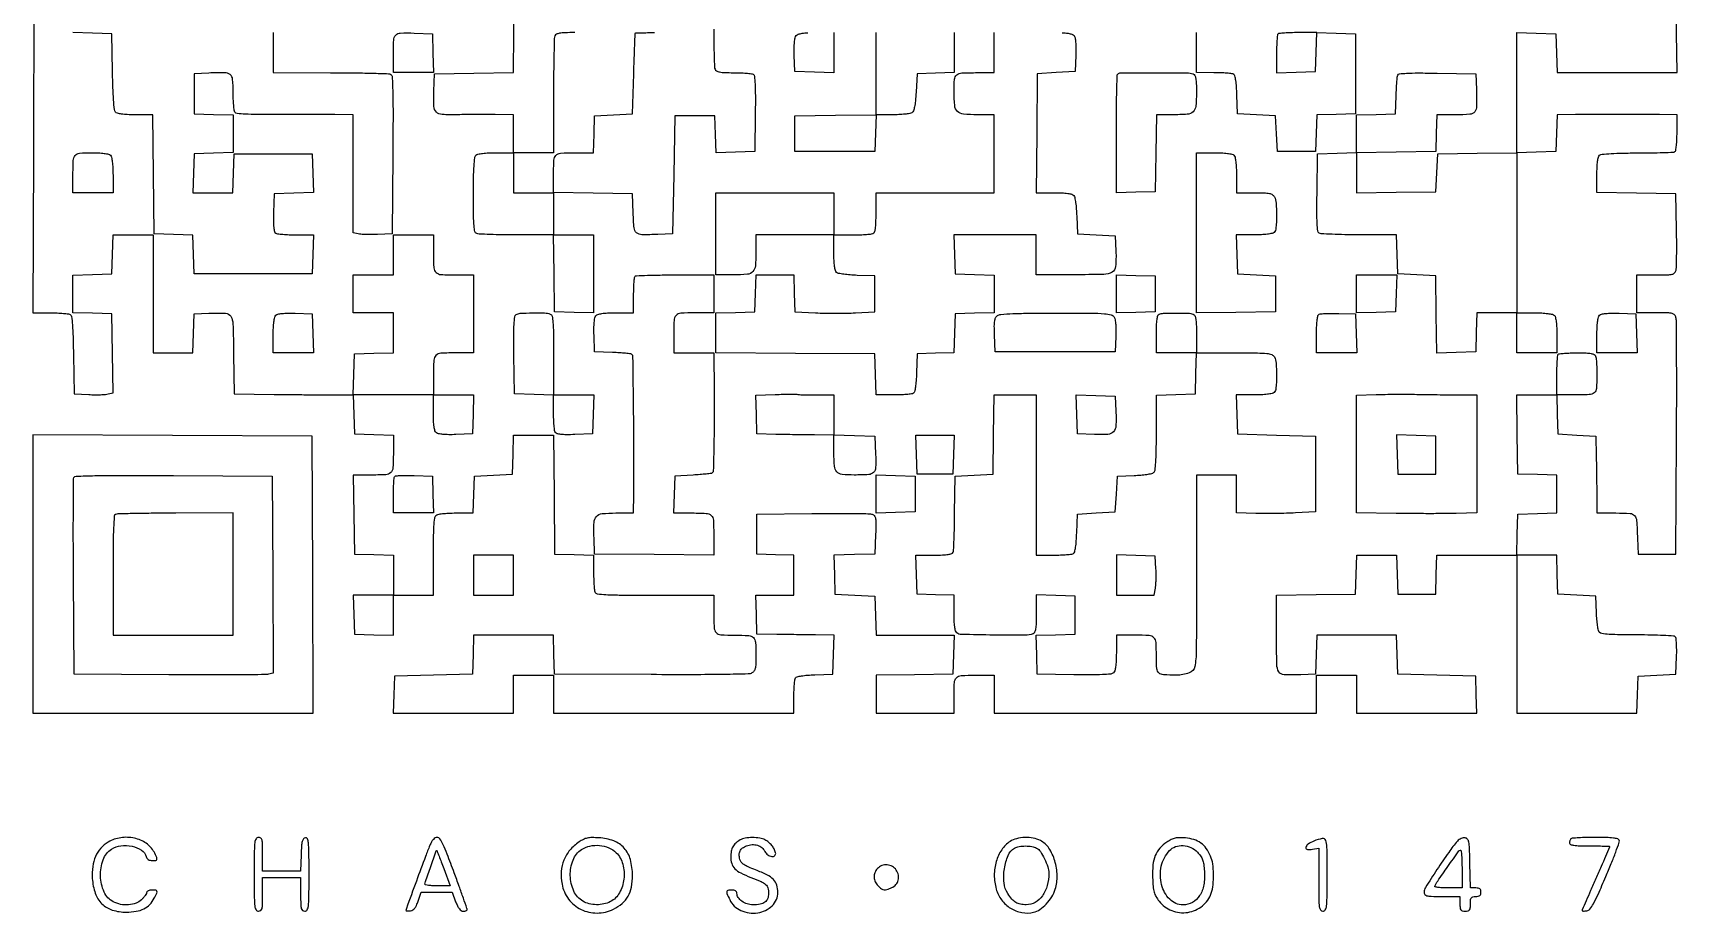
# Model space of a CAD drawing. Extents: x 156 to 936, y 95 to 969.
# Drawn here: x 156 to 936, y 95 to 513 of the extents above; entities that cross this region are included whole.
import ezdxf

# ---------------------------------------------------------------- set-up
doc = ezdxf.new("R2010")
doc.units = 0

msp = doc.modelspace()

# ---------------------------------------------------------------- linework, layer by layer
for points in [[(156.5, 531.5), (156.243714, 455.75), (155.987428, 380), (164.243714, 379.984687, -0.008712), (167.495474, 379.921989, -0.011724), (170.435043, 379.744962, -0.00891), (172.864, 379.497778, -0.112148), (173.726647, 379.190103, -0.224357), (174.342971, 378.214502, -0.01105), (174.732937, 374.324934, -0.012194), (175.035521, 368.668275, -0.003561), (175.226647, 359.955416), (175.5, 341.5), (182.479083, 341.199088, 0.008706), (185.319157, 341.126144, 0.009468), (188.081597, 341.155616, 0.00902), (190.443002, 341.268205, 0.045086), (191.751058, 341.473655), (194.04395, 342.049135), (193.771975, 360.774567), (193.5, 379.5), (184.25, 379.787526), (175, 380.075052), (175, 389), (175, 397.924948), (184.25, 398.212474), (193.5, 398.5), (193.787526, 407.75), (194.075052, 417), (203.537526, 417), (213, 417), (213, 389), (213, 361), (222.462474, 361), (231.924948, 361), (232.212474, 370.25), (232.5, 379.5), (239.479083, 379.800912, -0.020449), (247.375868, 379.818265, -0.253026), (249.874462, 378.339682, -0.128108), (250.893739, 374.873171, -0.004158), (251.227984, 360.236474), (251.5, 341.5), (270.5, 341.293811, 0.000259), (278.449913, 341.211661, 0.000238), (286.624914, 341.135321, 0.000238), (293.914543, 341.074194, 0.000788), (298.712474, 341.043811), (307.924948, 341), (308.212474, 331.75), (308.5, 322.5), (317.75, 322.212474), (327, 321.924948), (327, 313.069463, -0.014911), (326.799303, 306.341017, -0.196101), (325.74396, 304.139032, -0.17455), (323.393009, 303.170009, -0.011337), (315.896147, 303), (307.955869, 303), (308.227935, 284.25), (308.5, 265.5), (317.75, 265.212474), (327, 264.924948), (327, 255.462474), (327, 246), (317.462474, 246), (307.924948, 246), (308.212474, 236.75), (308.5, 227.5), (317.75, 227.212474), (327, 226.924948), (327, 236.462474), (327, 246), (336.5, 246), (346, 246), (346, 264.3, -0.003727), (346.063596, 272.832626, -0.011639), (346.282787, 278.570287, -0.010926), (346.617591, 282.579651, -0.171717), (347.2, 283.8, -0.144676), (348.13795, 284.31002, -0.021133), (350.298426, 284.67737, -0.020382), (353.1518, 284.921652, -0.011162), (356.661067, 285), (364.922134, 285), (365.211067, 293.75), (365.5, 302.5), (374.5, 303), (383.5, 303.5), (383.787526, 312.75), (384.075052, 322), (393.521953, 322), (402.968853, 322), (403.234427, 293.75), (403.5, 265.5), (412.75, 265.212474), (422, 264.924948), (422, 257.044262, 0.007082), (422.044388, 253.910777, 0.008933), (422.178303, 251.013877, 0.007357), (422.368953, 248.59865, 0.068336), (422.606989, 247.581787, 0.273), (423.7558, 246.66906, 0.020733), (427.864913, 246.269618, 0.01238), (435.102837, 246.047441, 0.001482), (451.106989, 246), (479, 246), (479, 238.081787, 0.011337), (479.169516, 230.606774, 0.173918), (480.134562, 228.257297, 0.196524), (482.3277, 227.201771, 0.015117), (489, 227, -0.014129), (495.625256, 226.812748, -0.184867), (497.828636, 225.823177, -0.183853), (498.814208, 223.612818, -0.013947), (499, 216.953396, -0.00968), (498.927797, 213.224256, -0.049295), (498.64421, 211.170727, -0.095444), (498.072123, 209.910207, -0.116279), (497.102754, 209.054992, -0.117701), (495.318217, 208.585855, -0.001577), (483.856362, 208.361218, -0.003807), (469.222397, 208.232012, -0.001559), (449.352754, 208.269809), (403.5, 208.5), (403.212474, 217.75), (402.924948, 227), (384, 227), (365.075052, 227), (364.787526, 217.75), (364.5, 208.5), (346, 208), (327.5, 207.5), (327.211067, 198.75), (326.922134, 190), (355.461067, 190), (384, 190), (384, 199), (384, 208), (393.5, 208), (403, 208), (403, 199), (403, 190), (460, 190), (517, 190), (517.015313, 197.75, -0.009121), (517.07711, 200.806269, -0.012155), (517.251296, 203.57771, -0.009471), (517.494844, 205.866303, -0.110752), (517.797157, 206.706033, -0.192561), (518.533237, 207.236162, -0.02067), (520.63313, 207.666992, -0.020911), (523.460658, 208.005667, -0.010674), (527.031844, 208.206033), (535.5, 208.5), (535.787526, 217.75), (536.075052, 227), (527.287526, 227.106392, -0.000252), (523.238483, 227.157453, -0.000139), (518.290711, 227.223716, -0.000139), (513.275305, 227.29367, -0.000223), (509, 227.356392), (499.5, 227.5), (499.212474, 236.75), (498.924948, 246), (507.962474, 246), (517, 246), (517, 255.461067), (517, 264.922134), (508.25, 265.211067), (499.5, 265.5), (499.5, 275), (499.5, 284.5), (525.5, 284.746829, -0.001959), (535.628428, 284.803306, -0.002875), (544.53435, 284.766872, -0.001365), (552.109172, 284.67165, -0.052654), (553.78715, 284.468452, -0.118958), (555.071196, 283.828235, -0.168849), (555.718404, 282.74097, -0.054312), (555.921376, 280.58504, -0.00412), (555.78715, 274.721624), (555.5, 265.5), (545.712959, 265.213341), (535.925919, 264.926682), (536.212959, 255.713341), (536.5, 246.5), (546, 246), (555.5, 245.5), (555.787526, 236.25), (556.075052, 227), (574.575052, 227), (593.075052, 227), (592.787526, 217.75), (592.5, 208.5), (574.25, 208.227441), (556, 207.954883), (556, 198.977441), (556, 190), (574.5, 190), (593, 190), (593, 197.418213, -0.01257), (593.178205, 204.50542, -0.179949), (594.159562, 206.785965, -0.190034), (596.370658, 207.807402, -0.014293), (603.106989, 208), (612, 208), (612, 199), (612, 190), (688.5, 190), (765, 190), (765, 199), (765, 208), (774.5, 208), (784, 208), (784, 199), (784, 190), (812.538933, 190), (841.077866, 190), (840.788933, 198.75), (840.5, 207.5), (822, 208), (803.5, 208.5), (803.212474, 217.75), (802.924948, 227), (784, 227), (765.075052, 227), (764.787526, 217.75), (764.5, 208.5), (757.520917, 208.199088, -0.019843), (749.572398, 208.171994, -0.25436), (747.098137, 209.636459, -0.131049), (746.122644, 213.059733, -0.004247), (746, 227.496987), (746, 245.955869), (764.75, 246.227935), (783.5, 246.5), (783.787526, 255.75), (784.075052, 265), (793.5, 265), (802.924948, 265), (803.212474, 255.75), (803.5, 246.5), (812.5, 246.5), (821.5, 246.5), (821.787526, 255.75), (822.075052, 265), (841.037526, 265), (860, 265), (860, 227.5), (860, 190), (888.461067, 190), (916.922134, 190), (917.211067, 198.75), (917.5, 207.5), (926.5, 208), (935.5, 208.5), (935.792979, 216.907021, 0.010316), (935.839659, 220.193345, 0.014716), (935.73505, 223.109325, 0.01059), (935.527995, 225.497896, 0.171078), (935.184355, 226.215645, 0.182736), (934.381583, 226.577918, 0.003195), (929.536197, 226.849748, 0.007606), (923.82639, 227.046471, 0.004939), (917.222666, 227.108212, -0.003811), (909.051718, 227.166168, -0.013409), (903.799554, 227.384429, -0.014259), (900.253581, 227.72899, -0.190426), (899.127003, 228.346971, -0.125354), (898.705965, 229.233666, -0.012553), (898.308759, 231.564309, -0.015149), (897.984584, 234.410572, -0.011486), (897.795712, 237.547384), (897.5, 245.5), (888.5, 246), (879.5, 246.5), (879.212474, 255.75), (878.924948, 265), (869.426262, 265), (859.927576, 265), (860.213788, 274.75), (860.5, 284.5), (869.75, 284.787526), (879, 285.075052), (879, 294), (879, 302.924948), (869.75, 303.212474), (860.5, 303.5), (860.227935, 322.25), (859.955869, 341), (869.440409, 341), (878.924948, 341), (879.212474, 331.75), (879.5, 322.5), (888.5, 322), (897.5, 321.5), (897.670976, 312, -0.000662), (897.742218, 307.72731, -0.000413), (897.814941, 302.720312, -0.000414), (897.878466, 297.784501, -0.000753), (897.920976, 293.75), (898, 285), (906.980948, 285, -0.014636), (913.721799, 284.802642, -0.203902), (915.852847, 283.744619, -0.161469), (916.823931, 281.365335, -0.008402), (917.24697, 273), (917.5, 265.5), (926.5, 265.5), (935.5, 265.5), (935.776118, 320.5, 0.000946), (935.842591, 341.744487, 0.001484), (935.810983, 360.004687, 0.000367), (935.724204, 375.978155, 0.057952), (935.507066, 377.75, 0.122612), (934.851516, 379.003912, 0.154493), (933.732866, 379.672192, 0.053324), (931.54856, 379.947535, 0.004712), (925.980948, 380), (917, 380), (917, 389), (917, 398), (925.980948, 398, 0.004723), (931.546285, 398.052569, 0.05326), (933.733241, 398.32806, 0.153853), (934.855448, 398.996239, 0.122337), (935.516124, 400.25, 0.054093), (935.724896, 401.805286, 0.002845), (935.823778, 406.832812, 0.00446), (935.854068, 412.824029, 0.003227), (935.785177, 419.5), (935.5, 436.5), (916.75, 436.772065), (898, 437.044131), (898, 445.399621, -0.010029), (898.075369, 449.156896, -0.023875), (898.320385, 451.938604, -0.029204), (898.707951, 453.911367, -0.157712), (899.285523, 454.822, -0.152615), (900.427684, 455.291266, -0.006939), (904.696615, 455.603715, -0.009969), (910.220215, 455.820614, -0.004828), (917.291124, 455.888889, 0.003431), (923.771027, 455.933358, 0.005239), (929.391783, 456.06942, 0.002047), (934.200439, 456.255964, 0.128375), (935.005601, 456.503461, 0.218923), (935.399149, 457.096126, 0.01144), (935.707895, 459.417042, 0.016347), (935.927867, 462.280057, 0.010998), (936, 465.559017), (936, 474), (927.75, 474.065134, 0.000915), (916.80417, 474.13153, 0.000876), (905.700205, 474.159117, 0.000915), (895.577626, 474.148001, 0.001977), (887.788933, 474.094396), (879.077866, 474), (878.788933, 465.25), (878.5, 456.5), (869.25, 456.212474), (860, 455.924948), (860, 484.5), (860, 513.075052), (869.25, 512.787526), (878.5, 512.5), (878.787526, 503.25), (879.075052, 494), (907.559591, 494), (936.044131, 494), (935.772065, 512.75), (935.5, 531.5)], [(479, 514.619313, 0.003237), (479.044048, 507.816117, 0.004731), (479.178303, 501.826548, 0.002387), (479.364216, 496.755801, 0.081426), (479.606989, 495.581787, 0.185289), (480.318091, 494.791697, 0.07288), (481.728519, 494.31482, 0.036956), (484.127211, 494.058001, 0.007725), (488.356989, 493.984687, -0.00865), (491.563461, 493.923176, -0.011659), (494.460609, 493.749726, -0.008824), (496.854768, 493.507665, -0.112425), (497.700404, 493.206323, -0.229632), (498.294705, 492.243763, -0.012092), (498.582705, 488.535465, -0.012629), (498.736243, 483.066851, -0.00349), (498.700404, 474.471635), (498.5, 456.5), (489.289473, 456.212997), (480.078945, 455.925993), (479.789473, 464.712997), (479.5, 473.5), (470, 473.5), (460.5, 473.5), (460, 445.5), (459.5, 417.5), (452.520917, 417.199088, -0.012739), (444.942653, 417.065605, -0.177046), (442.421808, 418.009645, -0.194277), (441.223546, 420.321238, -0.015844), (440.787398, 427.259666), (440.5, 436.5), (421.75, 436.772065), (403, 437.044131), (403, 427.022065), (403, 417), (412.5, 417), (422, 417), (422, 398.462474), (422, 379.924948), (412.75, 380.212474), (403.5, 380.5), (403.227441, 398.75), (402.954883, 417), (385.559229, 417, -0.003248), (378.779065, 417.044049, -0.004745), (372.808898, 417.178303, -0.002401), (367.755251, 417.364235, -0.081387), (366.581787, 417.606989, -0.246394), (365.715407, 418.592366, -0.037978), (365.280927, 421.248473, -0.01896), (365.051501, 425.994183, -0.002598), (365, 435.906989, -0.003891), (365.06403, 444.133877, -0.011967), (365.283912, 449.697868, -0.011367), (365.620179, 453.590883, -0.170757), (366.2, 454.8, -0.144849), (367.139671, 455.310542, -0.021091), (369.306878, 455.677711, -0.020332), (372.171507, 455.92177, -0.011084), (375.7, 456), (384, 456), (384, 465), (384, 474), (375.25, 474.122144, 0.003038), (371.246025, 474.153703, 0.001737), (366.411412, 474.145636, 0.001735), (361.548164, 474.103752, 0.002881), (357.448425, 474.030594, -0.01776), (350.116345, 474.117943, -0.18525), (347.408922, 475.306851, -0.189845), (346.226818, 477.986609, -0.018801), (346.207992, 485.15308), (346.5, 493.5), (365.228016, 493.771984), (383.956031, 494.043969), (384.228016, 512.771984), (384.5, 531.5)], [(413.106989, 513, 0.00673), (408.428287, 512.937024, 0.034532), (405.845898, 512.688469, 0.06988), (404.346128, 512.217093, 0.192406), (403.606989, 511.418213, 0.085344), (403.362026, 510.185299, 0.001141), (403.178303, 502.39385, 0.003219), (403.043914, 493.349147, 0.002105), (403, 482.918213), (403, 456), (393.5, 456), (384, 456), (384, 446.5), (384, 437), (393.5, 437), (403, 437), (403, 444.918213, -0.011383), (403.170301, 452.397567, -0.17474), (404.139643, 454.745608, -0.19588), (406.341584, 455.799592, -0.014894), (413.068056, 456), (421.922134, 456), (422.211067, 464.75), (422.5, 473.5), (431.5, 474), (440.5, 474.5), (441.055984, 493.5, -0.000919), (441.283114, 500.802625, -0.001503), (441.50564, 506.992187, -0.000154), (441.722795, 512.521939, -0.15636), (441.805984, 512.75, -0.223598), (442.005888, 512.851761, -0.000901), (444.575735, 512.926563, -0.004213), (447.512545, 512.981986, -0.002611), (450.962474, 513)], [(270, 513), (270, 503.5), (270, 494), (297.25, 493.984687, -0.002745), (307.785862, 493.920916, -0.004273), (316.866129, 493.738479, -0.001353), (324.712864, 493.492484, -0.13368), (325.762355, 493.168035, -0.244572), (326.451367, 491.979729, -0.004895), (326.709623, 484.796571, -0.006891), (326.842783, 474.029397, -0.001398), (326.762355, 454.933347), (326.5, 417.5), (319.520917, 417.199088, -0.008627), (316.682454, 417.125736, -0.009416), (313.924858, 417.153996, -0.00895), (311.569348, 417.264735, -0.045288), (310.270917, 417.46814), (308, 418.038104), (308, 446.019052), (308, 474), (299.25, 474.095222, 0.002062), (294.644542, 474.126348, 0.00059), (287.505021, 474.136731, 0.000594), (279.449521, 474.129368, 0.000631), (271.554327, 474.102811, -0.003211), (262.32363, 474.119389, -0.012558), (256.625211, 474.309405, -0.012697), (252.829729, 474.62837, -0.227759), (251.81964, 475.257589, -0.111642), (251.508247, 476.128338, -0.009095), (251.2579, 478.552883, -0.011865), (251.078732, 481.487769, -0.008846), (251.015313, 484.730948, 0.020117), (250.756384, 490.879354, 0.208495), (249.583517, 493.060274, 0.166891), (247.044482, 493.94572, 0.011976), (239.479083, 493.800912), (232.5, 493.5), (232.5, 484), (232.5, 474.5), (241.75, 474.212474), (251, 473.924948), (251, 465), (251, 456.075052), (241.75, 455.787526), (232.5, 455.5), (232.212474, 446.25), (231.924948, 437), (241.424948, 437), (250.924948, 437), (251.212474, 446.25), (251.5, 455.5), (270, 455.5), (288.5, 455.5), (288.787023, 446.288016), (289.074046, 437.076031), (279.787023, 436.788016), (270.5, 436.5), (270.208654, 427.58457, 0.007874), (270.136581, 423.325344, 0.025891), (270.278743, 420.518036, 0.03736), (270.608404, 418.675579, 0.190691), (271.208654, 417.849883, 0.110589), (272.107413, 417.52683, 0.009469), (274.555128, 417.266784, 0.012148), (277.519159, 417.080958, 0.009118), (280.787526, 417.015313), (289.075052, 417), (288.787526, 407.75), (288.5, 398.5), (260.5, 398.5), (232.5, 398.5), (232.212964, 407.712964), (231.925929, 416.925929), (222.712964, 417.212964), (213.5, 417.5), (213.234427, 445.75), (212.968853, 474), (204.606871, 474, -0.009817), (200.780614, 474.075133, -0.024944), (198.01395, 474.322424, -0.03215), (196.081021, 474.720896, -0.15382), (195.146237, 475.323796, -0.150078), (194.652029, 476.509893, -0.006421), (194.267561, 481.0752, -0.009449), (193.958517, 486.981462, -0.004527), (193.773792, 494.573796), (193.5, 512.5), (184.25, 512.787526), (175, 513.075052)], [(644.342652, 512.9254, -0.027148), (647.078343, 512.673265, -0.03848), (648.939147, 512.251072, -0.145524), (649.921326, 511.594796, -0.126804), (650.405224, 510.568167, -0.023545), (650.701133, 508.485252, -0.021342), (650.842502, 505.735348, -0.01153), (650.793771, 502.344796), (650.5, 494.5), (641.5, 494), (632.5, 493.5), (632.234427, 465.25), (631.968853, 437), (640.361982, 437, -0.009885), (644.163753, 436.924829, -0.024215), (646.949644, 436.67915, -0.030241), (648.912573, 436.287693, -0.156449), (649.833879, 435.700164, -0.126595), (650.271826, 434.772011, -0.012295), (650.682026, 432.299919, -0.014976), (651.015093, 429.281363, -0.011302), (651.206324, 425.950164), (651.5, 417.5), (660.5, 417), (669.5, 416.5), (669.793496, 409.265532, -0.029381), (669.660885, 401.979467, -0.249937), (667.962547, 399.31097, -0.123578), (664.044971, 398.23407, -0.005588), (649.9854, 398.076923), (632, 398.076923), (632, 407.538462), (632, 417), (612.462474, 417), (592.924948, 417), (593.212474, 407.75), (593.5, 398.5), (602.75, 398.212474), (612, 397.924948), (612, 389), (612, 380.075052), (602.75, 379.787526), (593.5, 379.5), (593.212982, 370.288393), (592.925964, 361.076786), (584.212982, 360.788393), (575.5, 360.5), (575.207902, 351.532999, -0.009786), (575.008289, 347.707636, -0.020298), (574.673305, 344.737125, -0.020215), (574.24575, 342.552989, -0.195149), (573.707902, 341.798312, -0.112486), (572.856556, 341.495125, -0.008794), (570.442021, 341.251635, -0.011635), (567.520344, 341.07716, -0.008629), (564.286212, 341.015313), (556.072424, 341), (555.786212, 350.75), (555.5, 360.5), (517.75, 360.762025), (480, 361.02405), (480, 370.474499), (480, 379.924948), (489.25, 380.212474), (498.5, 380.5), (498.788933, 389.25), (499.077866, 398), (508, 398), (516.922134, 398), (517.211067, 389.25), (517.5, 380.5), (527.268085, 380, 0.007925), (531.677833, 379.844307, 0.00486), (536.87867, 379.79375, 0.004872), (542.028549, 379.843928, 0.008655), (546.268085, 380), (555.5, 380.5), (555.5, 389), (555.5, 397.5), (547.049836, 397.793676, -0.011302), (543.718637, 397.984907, -0.014976), (540.700081, 398.317974, -0.012295), (538.227989, 398.728174, -0.126595), (537.299836, 399.166121, -0.156365), (536.712511, 400.086773, -0.030268), (536.320981, 402.047251, -0.024242), (536.07522, 404.828796, -0.009913), (536, 408.622445), (536, 417), (517.5, 417), (499, 417), (499, 409.434259, -0.017857), (498.745815, 402.319431, -0.169875), (497.5562, 399.567014, -0.186391), (494.964128, 398.290042, -0.022302), (488.464816, 398), (480, 398), (480, 417.5), (480, 437), (508, 437), (536, 437), (536, 427), (536, 417), (544.418213, 417, 0.006641), (547.757628, 417.044357, 0.008515), (550.828225, 417.178303, 0.006804), (553.386579, 417.368566, 0.069754), (554.418213, 417.606989, 0.196891), (555.222504, 418.364137, 0.067576), (555.691745, 419.926179, 0.033028), (555.938279, 422.632466, 0.006203), (556, 427.606989), (556, 437), (584, 437), (612, 437), (612, 455.5), (612, 474), (604.071429, 474, -0.023308), (597.448078, 474.308916, -0.173544), (594.637295, 475.621473, -0.175414), (593.313671, 478.411581, -0.02392), (593, 484.96444, -0.018934), (593.223745, 490.870965, -0.205585), (594.302949, 492.937637, -0.161669), (596.678353, 493.841162, -0.010726), (604.081787, 494), (612, 494), (612, 503.5), (612, 513)], [(536, 513), (536, 503.462474), (536, 493.924948), (526.75, 494.212474), (517.5, 494.5), (517.206229, 502.344796, -0.01153), (517.157498, 505.735348, -0.021342), (517.298867, 508.485252, -0.023545), (517.594776, 510.568167, -0.126804), (518.078674, 511.594796, -0.14531), (519.05919, 512.250556, -0.038548), (520.914694, 512.672919, -0.027224), (523.640302, 512.925268, -0.009472)], [(593, 513), (593, 503.538933), (593, 494.077866), (584.25, 493.788933), (575.5, 493.5), (575, 484.710662, -0.009013), (574.68728, 480.540551, -0.027446), (574.269208, 477.731653, -0.039565), (573.73073, 475.871102, -0.163338), (573, 474.975975, -0.102672), (572.008319, 474.605275, -0.012296), (569.675499, 474.303824, -0.014232), (566.85145, 474.090327, -0.011252), (563.788933, 474.015313), (556.077866, 474), (555.788933, 465.25), (555.5, 456.5), (536.5, 456.5), (517.5, 456.5), (517.5, 465), (517.5, 473.5), (536.75, 473.771593), (556, 474.043186), (556, 493.521593), (556, 513)], [(765, 513.075052), (774.25, 512.787526), (783.5, 512.5), (783.5, 493.5), (783.5, 474.5), (774.288393, 474.212982), (765.076786, 473.925964), (764.788393, 465.212982), (764.5, 456.5), (755.5, 456.5), (746.5, 456.5), (746, 465), (745.5, 473.5), (736.5, 474), (727.5, 474.5), (727.207902, 483.467001, 0.009786), (727.008289, 487.292364, 0.020298), (726.673305, 490.262875, 0.020215), (726.24575, 492.447011, 0.195149), (725.707902, 493.201688, 0.112618), (724.855762, 493.504907, 0.008743), (722.431384, 493.748365, 0.011595), (719.498009, 493.922842, 0.008591), (716.25, 493.984687), (708, 494), (708, 513)]]:
    msp.add_lwpolyline(points, format="xyb")
for points in [[(345.787526, 503.25), (346.075052, 494), (336.537526, 494), (327, 494), (327, 501.918213, -0.010963), (327.165664, 509.472899, -0.175128), (328.124796, 511.802332, -0.203843), (330.29455, 512.800818, -0.015597), (336.87125, 512.787164), (345.5, 512.5)], [(746.666667, 512.333333, 0.174822), (746.400781, 511.767459, 0.00583), (746.195833, 509.256685, 0.010438), (746.048332, 506.243385, 0.007009), (746, 502.795808), (746, 493.924948), (755.25, 494.212474), (764.5, 494.5), (764.787526, 503.75), (765.075052, 513), (756.204192, 513, 0.007009), (752.756615, 512.951668, 0.010438), (749.743315, 512.804167, 0.00583), (747.232541, 512.599219, 0.174822)], [(706.418213, 493.393011, -0.187357), (707.210871, 492.673841, -0.072351), (707.684529, 491.240199, -0.036286), (707.935508, 488.790701, -0.007391), (708, 484.428195, -0.022822), (707.707056, 478.013388, -0.186915), (706.427771, 475.436728, -0.168803), (703.674686, 474.253408, -0.017874), (696.5883, 474), (689.045117, 474), (688.772559, 455.75), (688.5, 437.5), (679.25, 437.212474), (670, 436.924948), (670, 464.795808, -0.002238), (670.04805, 475.528529, -0.003601), (670.195833, 484.675435, -0.000736), (670.395151, 492.701469, -0.192086), (670.666667, 493.333333, -0.19747), (672.092554, 493.928599, -0.000971), (688.045529, 493.98621, -0.001835), (703.429984, 493.95544, -0.09043)], [(840.798618, 486.011777, -0.011124), (840.940181, 477.974021, -0.171307), (840.020484, 475.406433, -0.207438), (837.759628, 474.233869, -0.017345), (831.019881, 474), (822.077866, 474), (821.788933, 465.25), (821.5, 456.5), (802.75, 456.227935), (784, 455.955869), (784, 446.455869), (784, 436.955869), (802.75, 437.227935), (821.5, 437.5), (822, 446.5), (822.5, 455.5), (841.25, 455.736251), (860, 455.972503), (860, 417.986251), (860, 380), (868.3, 380, -0.011084), (871.828493, 379.92177, -0.020332), (874.693122, 379.677711, -0.021091), (876.860329, 379.310542, -0.144849), (877.8, 378.8, -0.144849), (878.310542, 377.860329, -0.021091), (878.677711, 375.693122, -0.020332), (878.92177, 372.828493, -0.011084), (879, 369.3), (879, 361), (869.5, 361), (860, 361), (860, 370.5), (860, 380), (850.537526, 380), (841.075052, 380), (840.787526, 370.75), (840.5, 361.5), (831.272703, 361.212775), (822.045405, 360.925549), (821.772703, 379.212775), (821.5, 397.5), (812.5, 398), (803.5, 398.5), (803.212474, 407.75), (802.924948, 417), (785.212474, 417.015313, -0.004249), (778.332607, 417.079726, -0.00637), (772.329025, 417.263497, -0.002933), (767.238807, 417.51418, -0.128306), (766.226758, 417.838694, -0.226527), (765.578359, 418.873481, -0.01557), (765.283854, 422.410177, -0.013555), (765.14811, 427.874845, -0.003139), (765.226758, 437.073381), (765.5, 455.5), (774.75, 455.787526), (784, 456.075052), (784, 465), (784, 473.924948), (793.25, 474.212474), (802.5, 474.5), (802.768614, 483, -0.00455), (802.904943, 486.348511, -0.006124), (803.093063, 489.376965, -0.004306), (803.303143, 491.905363, -0.063691), (803.49592, 492.772646, -0.284084), (804.321582, 493.428507, -0.016092), (807.713153, 493.719254, -0.014023), (813.034772, 493.853875, -0.003042), (822.227305, 493.772646), (840.5, 493.5)], [(192.8, 454.8, -0.144849), (193.310542, 453.860329, -0.021091), (193.677711, 451.693122, -0.020332), (193.92177, 448.828493, -0.011084), (194, 445.3), (194, 437), (184.5, 437), (175, 437), (175, 444.918213, -0.01065), (175.157481, 452.310519, -0.159949), (176.052708, 454.690254, -0.206765), (178.102218, 455.772902, -0.019554), (183.906989, 456, -0.012415), (187.136184, 455.91981, -0.021121), (189.825282, 455.672007, -0.021703), (191.888147, 455.301898, -0.142062)], [(725.8, 454.8, -0.144849), (726.310542, 453.860329, -0.021091), (726.677711, 451.693122, -0.020332), (726.92177, 448.828493, -0.011084), (727, 445.3), (727, 437), (735.464816, 437, -0.006724), (740.241493, 436.935765, -0.043519), (742.632503, 436.6623, -0.095437), (744.034129, 436.084258, -0.125133), (744.964816, 435.065741, -0.107088), (745.817478, 432.078409, -0.018612), (745.979465, 426.178425, -0.015314), (745.740238, 420.259859, -0.180517), (744.8, 418.2, -0.145015), (743.858679, 417.688958, -0.021051), (741.684979, 417.321964, -0.020283), (738.809501, 417.078116, -0.01101), (735.262474, 417), (726.924948, 417), (727.212474, 407.75), (727.5, 398.5), (736.5, 398), (745.5, 397.5), (745.5, 389), (745.5, 380.5), (726.75, 380.227935), (708, 379.955869), (708, 417.977935), (708, 456), (716.3, 456, -0.011084), (719.828493, 455.92177, -0.020332), (722.693122, 455.677711, -0.021091), (724.860329, 455.310542, -0.144849)], [(346, 408.106989, 0.014768), (346.199638, 401.349521, 0.195511), (347.252746, 399.14255, 0.175208), (349.599988, 398.170753, 0.01141), (357.081787, 398), (365, 398), (365, 379.5), (365, 361), (357.081787, 361, 0.011759), (349.570915, 360.823337, 0.18106), (347.232644, 359.820169, 0.19079), (346.190353, 357.54893, 0.013298), (346, 350.393011), (346, 341), (355.537526, 341), (365.075052, 341), (364.787526, 331.75), (364.5, 322.5), (356.655204, 322.206229, -0.01153), (353.264652, 322.157498, -0.021342), (350.514748, 322.298867, -0.023545), (348.431833, 322.594776, -0.126804), (347.405204, 323.078674, -0.145524), (346.748928, 324.060853, -0.03848), (346.326735, 325.921657, -0.027148), (346.0746, 328.657348, -0.009406), (346, 332.622445), (346, 341), (326.963788, 341), (307.927576, 341), (308.213788, 350.75), (308.5, 360.5), (317.75, 360.787526), (327, 361.075052), (327, 370.537526), (327, 380), (317.5, 380), (308, 380), (308, 389), (308, 398), (317.5, 398), (327, 398), (327, 407.5), (327, 417), (336.5, 417), (346, 417)], [(479, 389), (479, 380), (470.106989, 380, 0.014768), (463.349521, 379.800362, 0.195511), (461.14255, 378.747254, 0.175208), (460.170753, 376.400012, 0.01141), (460, 368.918213), (460, 361), (469.5, 361), (479, 361), (479.144302, 342.75, -0.002609), (479.184594, 327.759793, -0.004729), (479.037568, 315.496111, -0.001389), (478.786874, 305.148622, -0.184118), (478.313171, 304, -0.174973), (477.890326, 303.785719, -0.003412), (475.433514, 303.5, -0.007763), (472.52849, 303.227803, -0.005075), (469.171191, 303), (460.5, 302.5), (460.211067, 293.75), (459.922134, 285), (467.87928, 285, -0.011684), (475.421865, 284.823722, -0.180874), (477.764981, 283.820304, -0.191063), (478.809395, 281.547392, -0.01329), (479, 274.377438), (479, 264.968853), (450.75, 265.234427), (422.5, 265.5), (422.20816, 273.237562, -0.018844), (422.208052, 280.460565, -0.172387), (423.352754, 283.33413, -0.190869), (425.994172, 284.686158, -0.023977), (432.535184, 285), (441, 285), (441.061264, 293.75, 0.002369), (441.112289, 316.285203, 0.002586), (440.944984, 338.170543, 0.000315), (440.66333, 359.116618, 0.195257), (440.20973, 360.19027, 0.163565), (439.610981, 360.487769, 0.006786), (437.205333, 360.785917, 0.01115), (434.301404, 361.04048, 0.007624), (430.994391, 361.205609), (422.5, 361.5), (422.206229, 369.344796, -0.01153), (422.157498, 372.735348, -0.021342), (422.298867, 375.485252, -0.023545), (422.594776, 377.568167, -0.126804), (423.078674, 378.594796, -0.145524), (424.060853, 379.251072, -0.03848), (425.921657, 379.673265, -0.027148), (428.657348, 379.9254, -0.009406), (432.622445, 380), (441, 380), (441, 388.333333, -0.007459), (441.048357, 391.574835, -0.011027), (441.195833, 394.414583, -0.006456), (441.401196, 396.773194, -0.173108), (441.666667, 397.333333, -0.188134), (442.281849, 397.603258, -0.001621), (447.522917, 397.804167, -0.005368), (453.591013, 397.951878, -0.0034), (460.666667, 398), (479, 398)], [(288.787526, 370.25), (289.075052, 361), (279.537526, 361), (270, 361), (270, 369.3, -0.010869), (270.078193, 372.896692, -0.021373), (270.324495, 375.746533, -0.023516), (270.70151, 377.866807, -0.141534), (271.236619, 378.836619, -0.141627), (272.215618, 379.376564, -0.030081), (274.156875, 379.694801, -0.024175), (276.863904, 379.841129, -0.010354), (280.486619, 379.786619), (288.5, 379.5)], [(401.418213, 379.393011, -0.25083), (402.291215, 378.38321, -0.035117), (402.721037, 375.561114, -0.017848), (402.949213, 370.521809, -0.002389), (403, 359.893011), (403, 341), (412.537526, 341), (422.075052, 341), (421.787526, 331.75), (421.5, 322.5), (413.085653, 322.206902, -0.008519), (409.085459, 322.135766, -0.027159), (406.4185, 322.278749, -0.039341), (404.659703, 322.610638, -0.187221), (403.850966, 323.206902, -0.110258), (403.527569, 324.104817, -0.009596), (403.267102, 326.532567, -0.012245), (403.081044, 329.472742, -0.009211), (403.015313, 332.712474), (403, 340.924948), (393.75, 341.212474), (384.5, 341.5), (384.226758, 359.926619, -0.003139), (384.14811, 369.125155, -0.013555), (384.283854, 374.589823, -0.01557), (384.578359, 378.126519, -0.226527), (385.226758, 379.161306, -0.129721), (387.168057, 379.777834, -0.0088), (393.011155, 379.964348, -0.010896), (398.783593, 379.921155, -0.084483)], [(706.418213, 379.393011, -0.192406), (707.217093, 378.653872, -0.06988), (707.688469, 377.154102, -0.034532), (707.937024, 374.571713, -0.00673), (708, 369.893011), (708, 361), (725.964816, 361, -0.002149), (736.947782, 360.952795, -0.023219), (741.379822, 360.708677, -0.06489), (743.719126, 360.15835, -0.181647), (744.964816, 359.065741, -0.107088), (745.817478, 356.078409, -0.018612), (745.979465, 350.178425, -0.015314), (745.740238, 344.259859, -0.180517), (744.8, 342.2, -0.145015), (743.858679, 341.688958, -0.021051), (741.684979, 341.321964, -0.020283), (738.809501, 341.078116, -0.01101), (735.262474, 341), (726.924948, 341), (727.212474, 331.75), (727.5, 322.5), (746, 322), (764.5, 321.5), (764.5, 303.5), (764.5, 285.5), (755, 285, -0.006705), (750.692462, 284.831176, -0.004022), (745.573437, 284.74047, -0.004027), (740.478127, 284.732216, -0.007), (736.25, 284.81862), (727, 285.13724), (727, 294.06862), (727, 303), (717.5, 303), (708, 303), (708, 256.106989, -0.001001), (707.926573, 219.434285, -0.047777), (707.193103, 212.08604, -0.264429), (704.571014, 209.047694, -0.085654), (698.5, 208, -0.014404), (692.369362, 208.176643, -0.170051), (690.202216, 209.078857, -0.192789), (689.211163, 211.086635, -0.019406), (689, 216.525201, 0.012844), (688.820087, 223.528039, 0.180977), (687.836598, 225.794259, 0.188822), (685.624377, 226.808879, 0.014193), (678.893011, 227), (670, 227), (670, 218.622445, -0.009512), (669.925259, 214.694117, -0.026507), (669.674557, 211.948271, -0.036628), (669.259343, 210.067419, -0.14796), (668.618471, 209.098322, -0.151969), (667.323087, 208.56419, -0.010742), (663.372241, 208.295194, -0.01151), (657.824314, 208.16492, -0.00406), (649.868471, 208.225877), (632.5, 208.5), (632.212977, 217.711984), (631.925954, 226.923969), (641.212977, 227.211984), (650.5, 227.5), (650.5, 236.5), (650.5, 245.5), (641.25, 245.787526), (632, 246.075052), (632, 237.144515, -0.007002), (631.935999, 232.574438, -0.032063), (631.692011, 229.933101, -0.059876), (631.247548, 228.362786, -0.205041), (630.50297, 227.639513, -0.092096), (626.7287, 226.942049, -0.00326), (611.868038, 227.052926, -0.002039), (596.507067, 227.330355, -0.169235), (594.324871, 228.145344, -0.153581), (593.721576, 229.079782, -0.032274), (593.322686, 231.008043, -0.025018), (593.075203, 233.767774, -0.009853), (593, 237.583512), (593, 245.922134), (584.25, 246.211067), (575.5, 246.5), (575.212474, 255.75), (574.924948, 265), (583.493859, 265, 0.008185), (587.592312, 265.067099, 0.028387), (590.232336, 265.304013, 0.043142), (591.907848, 265.700726, 0.225108), (592.576178, 266.337922, 0.08044), (592.787895, 267.351737, 0.001758), (592.999053, 272.397627, 0.003967), (593.178948, 278.318636, 0.002664), (593.294794, 285.087922), (593.5, 302.5), (602.5, 303), (611.5, 303.5), (611.772065, 322.25), (612.044131, 341), (622.022065, 341), (632, 341), (632, 303), (632, 265), (640.25, 265.015313, 0.008591), (643.498009, 265.077158, 0.011595), (646.431384, 265.251635, 0.008743), (648.855762, 265.495093, 0.112618), (649.707902, 265.798312, 0.195149), (650.24575, 266.552989, 0.020215), (650.673305, 268.737125, 0.020298), (651.008289, 271.707636, 0.009786), (651.207902, 275.532999), (651.5, 284.5), (660.5, 285), (669.5, 285.5), (670, 294), (670.5, 302.5), (678.452616, 302.795712, 0.011934), (681.592986, 302.987621, 0.0156), (684.450258, 303.320848, 0.013166), (686.789339, 303.731108, 0.123819), (687.702616, 304.168156, 0.188678), (688.359589, 305.356292, 0.015915), (688.71673, 308.904971, 0.013657), (688.939189, 314.305984, 0.003463), (689, 323.084919), (689, 340.924948), (698.25, 341.212474), (707.5, 341.5), (707.786212, 351.25), (708.072424, 361), (698.536212, 361), (689, 361), (689, 369.916667, -0.008266), (689.067874, 374.021966, -0.024717), (689.299188, 376.819848, -0.032039), (689.668333, 378.679382, -0.236055), (690.25, 379.337719, -0.087965), (692.448695, 379.801874, -0.007288), (698.311475, 379.907393, -0.007415), (704.167873, 379.84057, -0.085248)], [(669.043167, 377.919342, -0.087147), (669.431798, 376.736884, -0.015545), (669.694154, 374.416743, -0.016383), (669.82927, 371.647209, -0.014134), (669.793496, 368.734468), (669.5, 361.5), (641, 361.5), (612.5, 361.5), (612.203802, 369.479635, -0.008023), (612.114387, 373.72554, -0.038118), (612.287113, 376.147701, -0.072024), (612.742463, 377.667007, -0.126782), (613.568862, 378.674011, -0.140511), (615.22316, 379.281965, -0.00751), (620.868331, 379.609561, -0.008402), (629.01802, 379.82268, -0.002425), (641.61473, 379.87925, -0.001283), (658.183641, 379.830759, -0.016462), (664.380719, 379.59259, -0.045958), (667.589786, 379.064221, -0.209059)], [(783.787526, 370.25), (784.075052, 361), (774.537526, 361), (765, 361), (765, 369.916667, -0.008303), (765.068099, 374.017187, -0.024614), (765.299725, 376.820826, -0.031738), (765.669018, 378.689569, -0.232986), (766.25, 379.356866, -0.08407), (767.100026, 379.554893, -0.00628), (769.482813, 379.670739, -0.008556), (772.344709, 379.724863, -0.006392), (775.5, 379.690199), (783.5, 379.5)], [(916.787526, 370.25), (917.075052, 361), (907.537526, 361), (898, 361), (898, 369.3, -0.010869), (898.078193, 372.896692, -0.021373), (898.324495, 375.746533, -0.023516), (898.70151, 377.866807, -0.141534), (899.236619, 378.836619, -0.141627), (900.215618, 379.376564, -0.030081), (902.156875, 379.694801, -0.024175), (904.863904, 379.841129, -0.010354), (908.486619, 379.786619), (916.5, 379.5)], [(897.393011, 359.418213, -0.068141), (897.630995, 358.403342, -0.007433), (897.821697, 356.006528, -0.00899), (897.955608, 353.132076, -0.007144), (898, 350.025201, -0.018983), (897.775989, 344.126878, -0.20568), (896.69651, 342.061585, -0.161531), (894.320766, 341.158728, -0.01072), (886.918213, 341), (879, 341), (879, 350.333333, -0.006664), (879.048313, 353.958217, -0.009979), (879.195833, 357.120833, -0.00536), (879.400449, 359.76298, -0.176136), (879.666667, 360.333333, -0.17274), (880.225589, 360.598717, -0.006592), (882.553989, 360.804167, -0.011152), (885.359193, 360.951638, -0.007555), (888.559678, 361, -0.007572), (892.844582, 360.935105, -0.036743), (895.261382, 360.683483, -0.072956), (896.678861, 360.209264, -0.186076)], [(528.081787, 341), (536, 341), (536, 331.536212), (536, 322.072424), (545.75, 321.786212), (555.5, 321.5), (555.78709, 312.876331, -0.016266), (555.791903, 306.456963, -0.193784), (554.810726, 304.227594, -0.180846), (552.525321, 303.219182, -0.013844), (545.684259, 303.013655, -0.02558), (539.876319, 303.297316, -0.183742), (537.410133, 304.529588, -0.167168), (536.259874, 307.156598, -0.020362), (536, 313.535184), (536, 322), (526.75, 322.051866, -0.001265), (522.556383, 322.08599, -0.000758), (517.573438, 322.146698, -0.000758), (512.614249, 322.222157, -0.00132), (508.5, 322.301866), (499.5, 322.5), (499.212977, 331.711984), (498.925954, 340.923969), (508.212977, 341.245357, -0.003281), (511.867373, 341.347818, -0.004472), (515.16315, 341.389097, -0.002984), (517.925968, 341.382502, -0.050366), (518.831787, 341.283373, 0.041599), (519.710672, 341.171596, 0.003181), (522.098337, 341.083241, 0.004353), (524.951935, 341.02068, 0.003304)], [(669.793496, 333.265532, -0.020426), (669.791428, 326.366406, -0.176584), (668.639144, 323.568826, -0.193533), (666.014678, 322.306941, -0.025297), (659.693659, 322.210468), (651.5, 322.5), (651.211971, 331.788029), (650.923942, 341.076058), (660.211971, 340.788029), (669.5, 340.5)], [(831.75, 341.063793), (841, 341), (841, 313.036212), (841, 285.072424), (831.25, 284.786212, -0.005573), (826.247186, 284.695144, -0.001813), (818.85625, 284.669796, -0.001807), (810.643566, 284.70109, -0.002035), (802.75, 284.791817), (784, 285.083634), (784, 313.004291), (784, 340.924948), (793.25, 341.212474, -0.004156), (797.51219, 341.309506, -0.002297), (802.720312, 341.360841, -0.002289), (807.999661, 341.364454, -0.003681), (812.5, 341.313793, 0.000868), (817.000323, 341.237811, 0.00054), (822.279688, 341.163546, 0.000542), (827.487862, 341.101549, 0.000981)], [(269.759875, 255.77153), (270.019749, 209.043061), (267.759875, 208.494001, -0.057675), (266.004934, 208.276836, -0.000538), (252.945088, 208.187752, -0.00181), (237.910959, 208.155786, -0.001169), (220.5, 208.222471), (175.5, 208.5), (175.239372, 254.5, -0.000997), (175.174287, 272.225103, -0.001596), (175.197198, 287.357597, -0.000282), (175.267665, 300.72814, -0.090314), (175.461789, 301.759906, -0.301449), (176.45055, 302.464468, -0.003096), (185.402033, 302.70934, -0.005599), (198.68089, 302.841585, -0.001079), (222.722417, 302.759906), (269.5, 302.5)], [(345.788933, 293.75), (346.077866, 285), (336.538933, 285), (327, 285), (327, 293.333333, -0.007858), (327.050989, 296.577357, -0.011543), (327.206402, 299.425152, -0.007024), (327.423222, 301.784227, -0.17158), (327.702644, 302.369311, -0.179987), (328.290922, 302.638564, -0.007016), (330.709672, 302.781547, -0.011703), (333.626528, 302.84459, -0.007913), (336.952644, 302.785977), (345.5, 302.5)], [(195.25, 284.337719, 0.286605), (194.579791, 283.416621, 0.006896), (194.265434, 277.906228, 0.008864), (194.055066, 269.647433, 0.001935), (194, 255.416667), (194, 227), (222.5, 227), (251, 227), (251, 256), (251, 285), (223.75, 284.921053, 0.001717), (213.21496, 284.854351, 0.002675), (204.1375, 284.717133, 0.000767), (196.247198, 284.543529, 0.090243)], [(670, 255.537526), (670, 246), (678.954687, 246), (687.909374, 246), (688.515505, 249.25, 0.028289), (688.728227, 250.905147, 0.009836), (688.852282, 253.307812, 0.009734), (688.885353, 255.964524, 0.011185), (688.810818, 258.5), (688.5, 264.5), (679.25, 264.787526), (670, 265.075052)], [(191.741781, 128.775776, 0.079467), (188.181579, 125.873808, 0.079344), (185.701888, 122.004726, 0.071026), (184.367513, 117.179163, 0.047926), (184.183384, 111.460952, 0.067382), (185.584758, 104.481454, 0.115375), (188.736274, 99.481901, 0.120053), (193.67589, 96.523268, 0.076742), (200.326748, 95.535032, 0.039764), (205.028154, 95.936378, 0.074153), (208.657288, 97.10963, 0.085971), (211.429445, 99.140369, 0.072574), (213.551112, 102.09884, 0.010175), (214.762491, 104.563029, 0.17674), (214.838719, 105.440228, 0.307383), (214.309652, 105.896061, 0.028694), (212.5, 106, 0.039918), (211.542746, 105.923454, 0.059192), (210.734375, 105.692898, 0.07785), (210.184436, 105.354616, 0.219408), (210, 104.954545, -0.130216), (209.853657, 104.40215, -0.023416), (209.278977, 103.49517, -0.023867), (208.485184, 102.470946, -0.01959), (207.545455, 101.454545, -0.107258), (204.928027, 99.770575, -0.071106), (201.425898, 99.002028, -0.066752), (197.613015, 99.228217, -0.071293), (194.085185, 100.455949, -0.172392), (189.785374, 105.051917, -0.095469), (188.086053, 112.639321, -0.094247), (189.322617, 120.402004, -0.162624), (193.33489, 125.483773, -0.118256), (197.71818, 127.057128, -0.081284), (203.013372, 126.776162, -0.088259), (207.545217, 124.906518, -0.189126), (209.736884, 121.898154, 0.090595), (210.107165, 121.104378, 0.09298), (210.731486, 120.501171, 0.084759), (211.5841, 120.126883, 0.061213), (212.616631, 120, 0.03275), (214.341076, 120.113072, 0.319965), (214.845872, 120.583615, 0.161951), (214.735916, 121.495864, 0.009046), (213.451451, 124.093882, 0.125826), (209.756634, 128.242656, 0.095404), (204.128225, 130.63984, 0.089832), (197.698308, 130.853539, 0.095117)], [(261, 113.5, 0.001825), (261.040662, 102.362042, 0.026629), (261.278571, 98.4375, 0.103099), (261.868713, 96.652291, 0.267644), (263, 96, 0.157888), (264.078201, 96.349175, 0.176663), (264.6875, 97.25, 0.055952), (264.948615, 99.198839, 0.005351), (265, 104), (265, 112), (274, 112), (283, 112), (283, 104, 0.005351), (283.051385, 99.198839, 0.055952), (283.3125, 97.25, 0.176663), (283.921799, 96.349175, 0.157888), (285, 96, 0.268241), (286.131687, 96.654202, 0.102656), (286.721548, 98.446666, 0.026521), (286.959373, 102.386416, 0.001816), (287, 113.573324, 0.002006), (286.957279, 124.220914, 0.02329), (286.729858, 128.382327, 0.079264), (286.219745, 130.304811, 0.348658), (285.25, 130.81248, 0.182728), (284.345375, 130.257662, 0.103223), (283.774202, 129.085616, 0.04493), (283.429523, 126.921499, 0.007606), (283.207936, 122.739156), (282.915871, 115), (273.957936, 115), (265, 115), (265, 123, 0.005351), (264.948615, 127.801161, 0.055952), (264.6875, 129.75, 0.176663), (264.078201, 130.650825, 0.157888), (263, 131, 0.267644), (261.868713, 130.347709, 0.103099), (261.278571, 128.5625, 0.026629), (261.040662, 124.637958, 0.001825)], [(344.328598, 127.25, 0.010048), (342.255439, 122.002442, 0.001201), (337.932827, 110.297125, 0.000204), (333.164033, 97.271019, 0.087858), (333, 96.344715, 0.346367), (333.132381, 96.176543, 0.040412), (333.637929, 96.096888, 0.034825), (334.339064, 96.092768, 0.02059), (335.171672, 96.180449, 0.105441), (336.249346, 96.581423, 0.085072), (337.166882, 97.412584, 0.06096), (337.980951, 98.760708, 0.025202), (338.755005, 100.75), (340.166667, 105), (347.500626, 105), (354.834584, 105), (356.55315, 100.5, 0.022219), (357.437276, 98.461561, 0.054736), (358.306783, 97.083972, 0.081146), (359.196187, 96.277612, 0.144628), (360.135858, 96, 0.038336), (360.850408, 96.054867, 0.056916), (361.455304, 96.220313, 0.074338), (361.869964, 96.462764, 0.223661), (362.009858, 96.75, 0.087348), (361.917874, 97.315993, 0.000546), (360.20967, 102.2, 0.002207), (358.225152, 107.775341, 0.001403), (355.867714, 114.25, 0.003602), (352.535108, 123.125564, 0.020537), (350.538851, 127.7506, 0.036161), (349.055957, 130.335588, 0.249407), (347.806829, 131, 0.128327), (346.878866, 130.757847, 0.078275), (345.983659, 130.053342, 0.058318), (345.13012, 128.885916, 0.029624)], [(415.091948, 128.837604, 0.066354), (410.760094, 124.931848, 0.080173), (407.926659, 120.253474, 0.079097), (406.684616, 114.868664, 0.062504), (407.019779, 108.891836, 0.115147), (410.128147, 101.743025, 0.119381), (416.046651, 96.821099, 0.117764), (423.63022, 95.112216, 0.109947), (431.379167, 96.941506, 0.062428), (435.559953, 99.654013, 0.08914), (438.378498, 103.049901, 0.082972), (439.965242, 107.405102, 0.047286), (440.466305, 113, 0.064685), (439.450982, 120.510411, 0.117071), (436.511039, 125.935127, 0.121926), (431.544917, 129.321111, 0.073711), (424.542543, 130.803421, 0.015861), (421.201648, 130.902781, 0.050818), (418.988503, 130.672817, 0.063315), (417.139816, 130.0364, 0.035815)], [(432.728718, 123.725827, -0.132174), (435.860711, 118.288182, -0.094124), (436.369336, 111.241274, -0.096622), (434.272872, 104.657799, -0.149246), (430.032733, 100.516927, -0.068035), (426.908869, 99.407018, -0.055043), (423.363685, 99.067234, -0.055677), (419.875221, 99.507924, -0.074302), (416.92045, 100.706063, -0.155176), (412.63254, 105.503873, -0.099083), (410.957674, 112.858279, -0.099293), (412.242993, 120.277401, -0.156581), (416.272224, 125.258798, -0.09168), (420.249826, 126.927342, -0.076958), (424.820692, 127.205262, -0.077583), (429.227006, 126.090745, -0.095994)], [(491.5, 129.792183, 0.053356), (489.438706, 128.297718, 0.082622), (488.073094, 126.581074, 0.079333), (487.302457, 124.461976, 0.045526), (487.031803, 121.75, 0.080653), (487.519507, 118.576291, 0.11698), (488.986389, 116.163959, 0.083066), (491.799762, 114.130696, 0.025514), (496.623054, 112.039844, -0.012571), (501.451956, 110.093384, -0.082757), (503.63409, 108.684088, -0.14375), (504.660633, 106.997185, -0.065375), (505, 104.412739, -0.087676), (504.559327, 101.918984, -0.149004), (503.295326, 100.24114, -0.115862), (501.043461, 99.292703, -0.042008), (497.565741, 99, -0.081272), (494.862685, 99.442286, -0.076202), (492.374815, 100.726398, -0.084952), (490.611193, 102.53536, -0.151957), (490, 104.5, 0.140575), (489.822179, 105.11998, 0.118484), (489.333333, 105.6, 0.088208), (488.543379, 105.90137, 0.04716), (487.5, 106, 0.034909), (485.703785, 105.874439, 0.317548), (485.162841, 105.365896, 0.153733), (485.266948, 104.366256, 0.008555), (486.577273, 101.478402, 0.179061), (491.87709, 96.30463, 0.143044), (499.842954, 95.223977, 0.153787), (506.737985, 98.593058, 0.205603), (509.454545, 104.920126, 0.078786), (508.90522, 108.38468, 0.117655), (507.312655, 110.989657, 0.082133), (504.24485, 113.198082, 0.023765), (498.880828, 115.545538, -0.01245), (495.408458, 116.972458, -0.044397), (493.305831, 118.130791, -0.073041), (492.050239, 119.272872, -0.110693), (491.388956, 120.58641, -0.060334), (491.10395, 122.847588, -0.115757), (491.510689, 124.619589, -0.12028), (492.647716, 125.981832, -0.06824), (494.543772, 127.016642, -0.077193), (497.183395, 127.577165, -0.087831), (499.746987, 127.26792, -0.096323), (501.865321, 126.145323, -0.116498), (503.240494, 124.371519, 0.127751), (504.587833, 122.711004, 0.129164), (506.567468, 121.924642, 0.22891), (507.978637, 122.406202, 0.269796), (508.343077, 123.75, 0.055887), (507.630588, 125.566079, 0.051255), (506.516562, 127.237309, 0.049982), (505.055412, 128.684342, 0.047855), (503.315741, 129.836657, 0.084542), (500.799522, 130.672479, 0.038967), (497.347011, 130.928884, 0.038945), (493.920416, 130.648604, 0.090557)], [(619.605025, 129.07832, 0.099308), (615.611288, 125.121026, 0.07695), (613.006453, 119.565199, 0.071792), (612.085752, 113.101044, 0.067888), (612.997347, 106.509475, 0.093021), (615.557692, 101.322207, 0.092801), (619.826294, 97.411141, 0.094244), (625.160258, 95.3502, 0.099573), (630.770444, 95.449581, 0.100321), (633.687622, 96.738955, 0.050714), (636.728385, 99.39243, 0.048707), (639.344687, 102.80114, 0.062116), (641.00643, 106.393918, 0.083621), (641.940876, 112.916536, 0.06796), (640.812449, 119.896946, 0.072063), (637.988811, 125.896936, 0.128147), (633.953117, 129.524244, 0.075963), (630.609722, 130.65308, 0.051307), (626.587999, 130.940942, 0.051892), (622.65968, 130.408331, 0.086312)], [(632.150756, 125.919318, -0.123693), (633.974143, 124.262635, -0.033208), (635.936448, 120.841249, -0.034413), (637.475037, 117.050301, -0.077704), (637.972461, 114, -0.067316), (637.220127, 108.148771, -0.089563), (634.936005, 103.308991, -0.106056), (631.466378, 100.141738, -0.135044), (627.295455, 99.031803, -0.046001), (624.457299, 99.317477, -0.087781), (622.324549, 100.138241, -0.079979), (620.477743, 101.700426, -0.033015), (618.508194, 104.328838, -0.120278), (616.729537, 109.39469, -0.061901), (616.901234, 116.156064, -0.06315), (618.671549, 122.426512, -0.161914), (621.749978, 125.919889, -0.09133), (623.885567, 126.687984, -0.040812), (626.87343, 126.93211, -0.040779), (629.894687, 126.685124, -0.082264)], [(694, 128.819139, 0.06298), (690.580555, 125.826957, 0.086087), (688.430217, 122.354009, 0.072765), (687.356379, 117.915408, 0.032953), (687.199236, 111.922108, 0.012096), (687.470377, 107.681986, 0.044947), (687.943587, 105.049876, 0.060302), (688.798383, 102.959524, 0.035759), (690.276279, 100.704376, 0.139635), (696.258273, 96.2346, 0.129999), (703.874798, 95.426638, 0.13168), (710.822299, 98.48528, 0.144864), (715.004677, 104.514171, 0.053718), (715.873457, 108.561582, 0.030361), (716.091445, 113.580312, 0.030415), (715.707985, 118.479781, 0.065977), (714.700307, 122.111166, 0.05474), (712.657174, 125.748292, 0.080936), (710.081855, 128.337522, 0.081249), (706.825703, 129.968786, 0.055607), (702.75769, 130.756162, 0.020544), (699.885438, 130.868253, 0.053952), (697.838584, 130.642443, 0.061087), (696.03807, 130.006148, 0.032848)], [(708.499025, 124.001017, -0.039187), (709.984321, 122.185354, -0.063892), (710.90155, 120.42224, -0.052046), (711.45471, 118.238524, -0.017974), (711.806475, 114.998696, -0.060042), (711.495223, 108.482894, -0.100521), (709.52912, 103.384242, -0.124752), (706.105255, 100.167845, -0.127165), (701.587648, 99, -0.2021), (695.30474, 101.647694, -0.133658), (691.4462, 108.588146, -0.115671), (691.346544, 117.375534, -0.134242), (695.240926, 124.75, -0.119955), (698.096625, 126.617994, -0.099561), (701.700672, 127.133366, -0.094124), (705.396501, 126.212748, -0.094023)], [(763.75, 129.267125, 0.048904), (760.98095, 127.800591, 0.201885), (759.952498, 126.256542, 0.427011), (760.640291, 125.288972, 0.08598), (763, 125.35), (766, 125.95), (766, 110.975, 0.002226), (766.042092, 101.522498, 0.030976), (766.283389, 98.121875, 0.119775), (766.882503, 96.582632, 0.245034), (768, 96, 0.267644), (769.131287, 96.652291, 0.103099), (769.721429, 98.4375, 0.026629), (769.959338, 102.362042, 0.001825), (770, 113.5, 0.002775), (769.927747, 126.518326, 0.09183), (769.325901, 129.577615, 0.361326), (767.716261, 130.456849, 0.048993)], [(831.848815, 129.29402, 0.024306), (827.667571, 123.91789, 0.008294), (822.119435, 115.735212, 0.003575), (816.617315, 107.190555, 0.142182), (816, 105.063582, 0.154964), (816.357578, 103.93754, 0.181367), (817.279763, 103.310694, 0.054846), (819.300609, 103.049402, 0.004751), (824.5, 103), (833, 103), (833, 99.5, 0.021436), (833.084309, 97.534425, 0.13443), (833.428571, 96.6, 0.189121), (834.13778, 96.138668, 0.050766), (835.5, 96, 0.050766), (836.86222, 96.138668, 0.189121), (837.571429, 96.6, 0.13443), (837.915691, 97.534425, 0.021436), (838, 99.5, -0.021436), (838.084309, 101.465575, -0.13443), (838.428571, 102.4, -0.189121), (839.13778, 102.861332, -0.050766), (840.5, 103, 0.044917), (841.682766, 103.106468, 0.124434), (842.4375, 103.45, 0.149477), (842.857434, 104.064742, 0.07578), (843, 105, 0.075488), (842.858469, 105.932103, 0.148179), (842.441467, 106.547429, 0.12477), (841.694553, 106.892444, 0.046149), (840.531735, 107), (838.063471, 107), (837.781735, 118.75, 0.003373), (837.560051, 125.964049, 0.038565), (837.235059, 128.788547, 0.125912), (836.588604, 130.154061, 0.186115), (835.444825, 130.79402, 0.082033), (834.544831, 130.774578, 0.05252), (833.540738, 130.474679, 0.051243), (832.590512, 129.958548, 0.065392)], [(834, 116), (834, 107), (827.416667, 107, -0.011845), (824.915183, 107.059268, -0.02112), (822.865104, 107.243471, -0.018283), (821.341447, 107.502518, -0.467183), (821.166667, 107.828839, -0.054742), (822.477702, 110.27645, -0.003251), (827.279336, 117.181341, -0.001075), (832.506705, 124.561381, -0.230802), (833.25, 124.966194, -0.395277), (833.550263, 124.709249, -0.006668), (833.779688, 122.34632, -0.013048), (833.946086, 119.448528, -0.007817)], [(885.666667, 130.333333, 0.077955), (885.410903, 129.982401, 0.038133), (885.195833, 129.470833, 0.036641), (885.049145, 128.892744, 0.043841), (885, 128.333333, 0.314994), (885.4583, 127.67804, 0.052733), (887.03125, 127.285088, 0.028603), (889.770602, 127.059265, 0.006265), (894.5, 127, -0.003736), (898.142729, 126.972782, -0.006225), (901.209375, 126.888758, -0.001553), (903.853083, 126.775149, -0.400789), (904, 126.621305, -0.101408), (903.940592, 126.331402, -0.000204), (902.090625, 122.012027, -0.001427), (899.991928, 117.155738, -0.000884), (897.5, 111.461931, 0.000957), (895.008112, 105.765941, 0.001541), (892.909375, 100.902586, 0.000238), (891.064031, 96.584242, 0.101184), (891, 96.271075, 0.367987), (891.121331, 96.128541, 0.029847), (891.648764, 96.075256, 0.029046), (892.361738, 96.087423, 0.01714), (893.20856, 96.180449, 0.192026), (894.651333, 97.012522, 0.040079), (896.303423, 99.490011, 0.02177), (898.525874, 103.925733, 0.003881), (902.250128, 112.420483, 0.005353), (904.831922, 118.618139, 0.008169), (906.926074, 124.054869, 0.003713), (908.587564, 128.694083, 0.177554), (908.572953, 129.670483, 0.242492), (907.840507, 130.324103, 0.034122), (905.786032, 130.707668, 0.023179), (902.513684, 130.937123, 0.005914), (897.198051, 131, 0.005729), (892.986039, 130.95174, 0.008709), (889.329011, 130.804167, 0.004144), (886.249434, 130.600505, 0.179665)], [(350.917347, 116.224166), (353.949694, 108), (347.974847, 108, -0.011784), (345.683453, 108.054009, -0.019387), (343.752237, 108.220313, -0.014098), (342.240953, 108.453152, -0.358438), (341.990214, 108.75, -0.087453), (342.211306, 110.107784, -0.00151), (344.71348, 117.206184, -0.000605), (347.357886, 124.60806, -0.550157), (347.657996, 124.675338, -0.104205), (347.792224, 124.469446, -0.000496), (348.70907, 122.099166, -0.002277), (349.738569, 119.393143, -0.001435)], [(556.654988, 116.171259, 0.089993), (555.443235, 114.221466, 0.105074), (555.081081, 112.075456, 0.10298), (555.621996, 109.934167, 0.083374), (557, 108, 0.034819), (558.591409, 106.616041, 0.130469), (559.807576, 106.120806, 0.115002), (561.19571, 106.262558, 0.024196), (563.476924, 107.171439, 0.103473), (565.466963, 108.63383, 0.121315), (566.565348, 110.696087, 0.116761), (566.60249, 113.095896, 0.091011), (565.587184, 115.507285, 0.118803), (563.753798, 117.229908, 0.111348), (561.292507, 117.980449, 0.11098), (558.740681, 117.602979, 0.117365)]]:
    msp.add_lwpolyline(points, format="xyb", close=True)
for points in [[(688.5, 389), (688.5, 380.5), (679.25, 380.212474), (670, 379.924948), (670, 389), (670, 398.075052), (679.25, 397.787526), (688.5, 397.5)], [(802.788933, 389.25), (802.5, 380.5), (793.25, 380.212474), (784, 379.924948), (784, 388.962474), (784, 398), (793.538933, 398), (803.077866, 398)], [(156, 256.007138), (156, 190), (222.50719, 190), (289.014379, 190), (288.75719, 255.75), (288.5, 321.5), (222.25, 321.757138), (156, 322.014276)], [(592.787526, 312.75), (592.5, 303.5), (584, 303.5), (575.5, 303.5), (575.212474, 312.75), (574.924948, 322), (584, 322), (593.075052, 322)], [(803.211971, 312.788029), (803.5, 303.5), (812.5, 303.5), (821.5, 303.5), (821.5, 312.5), (821.5, 321.5), (812.211971, 321.788029), (802.923942, 322.076058)], [(574.5, 294), (574.5, 285.5), (565.25, 285.212474), (556, 284.924948), (556, 294), (556, 303.075052), (565.25, 302.787526), (574.5, 302.5)], [(365, 255.5), (365, 246), (374.5, 246), (384, 246), (384, 255.5), (384, 265), (374.5, 265), (365, 265)]]:
    msp.add_lwpolyline(points, close=True)

doc.saveas('drawing.dxf')
